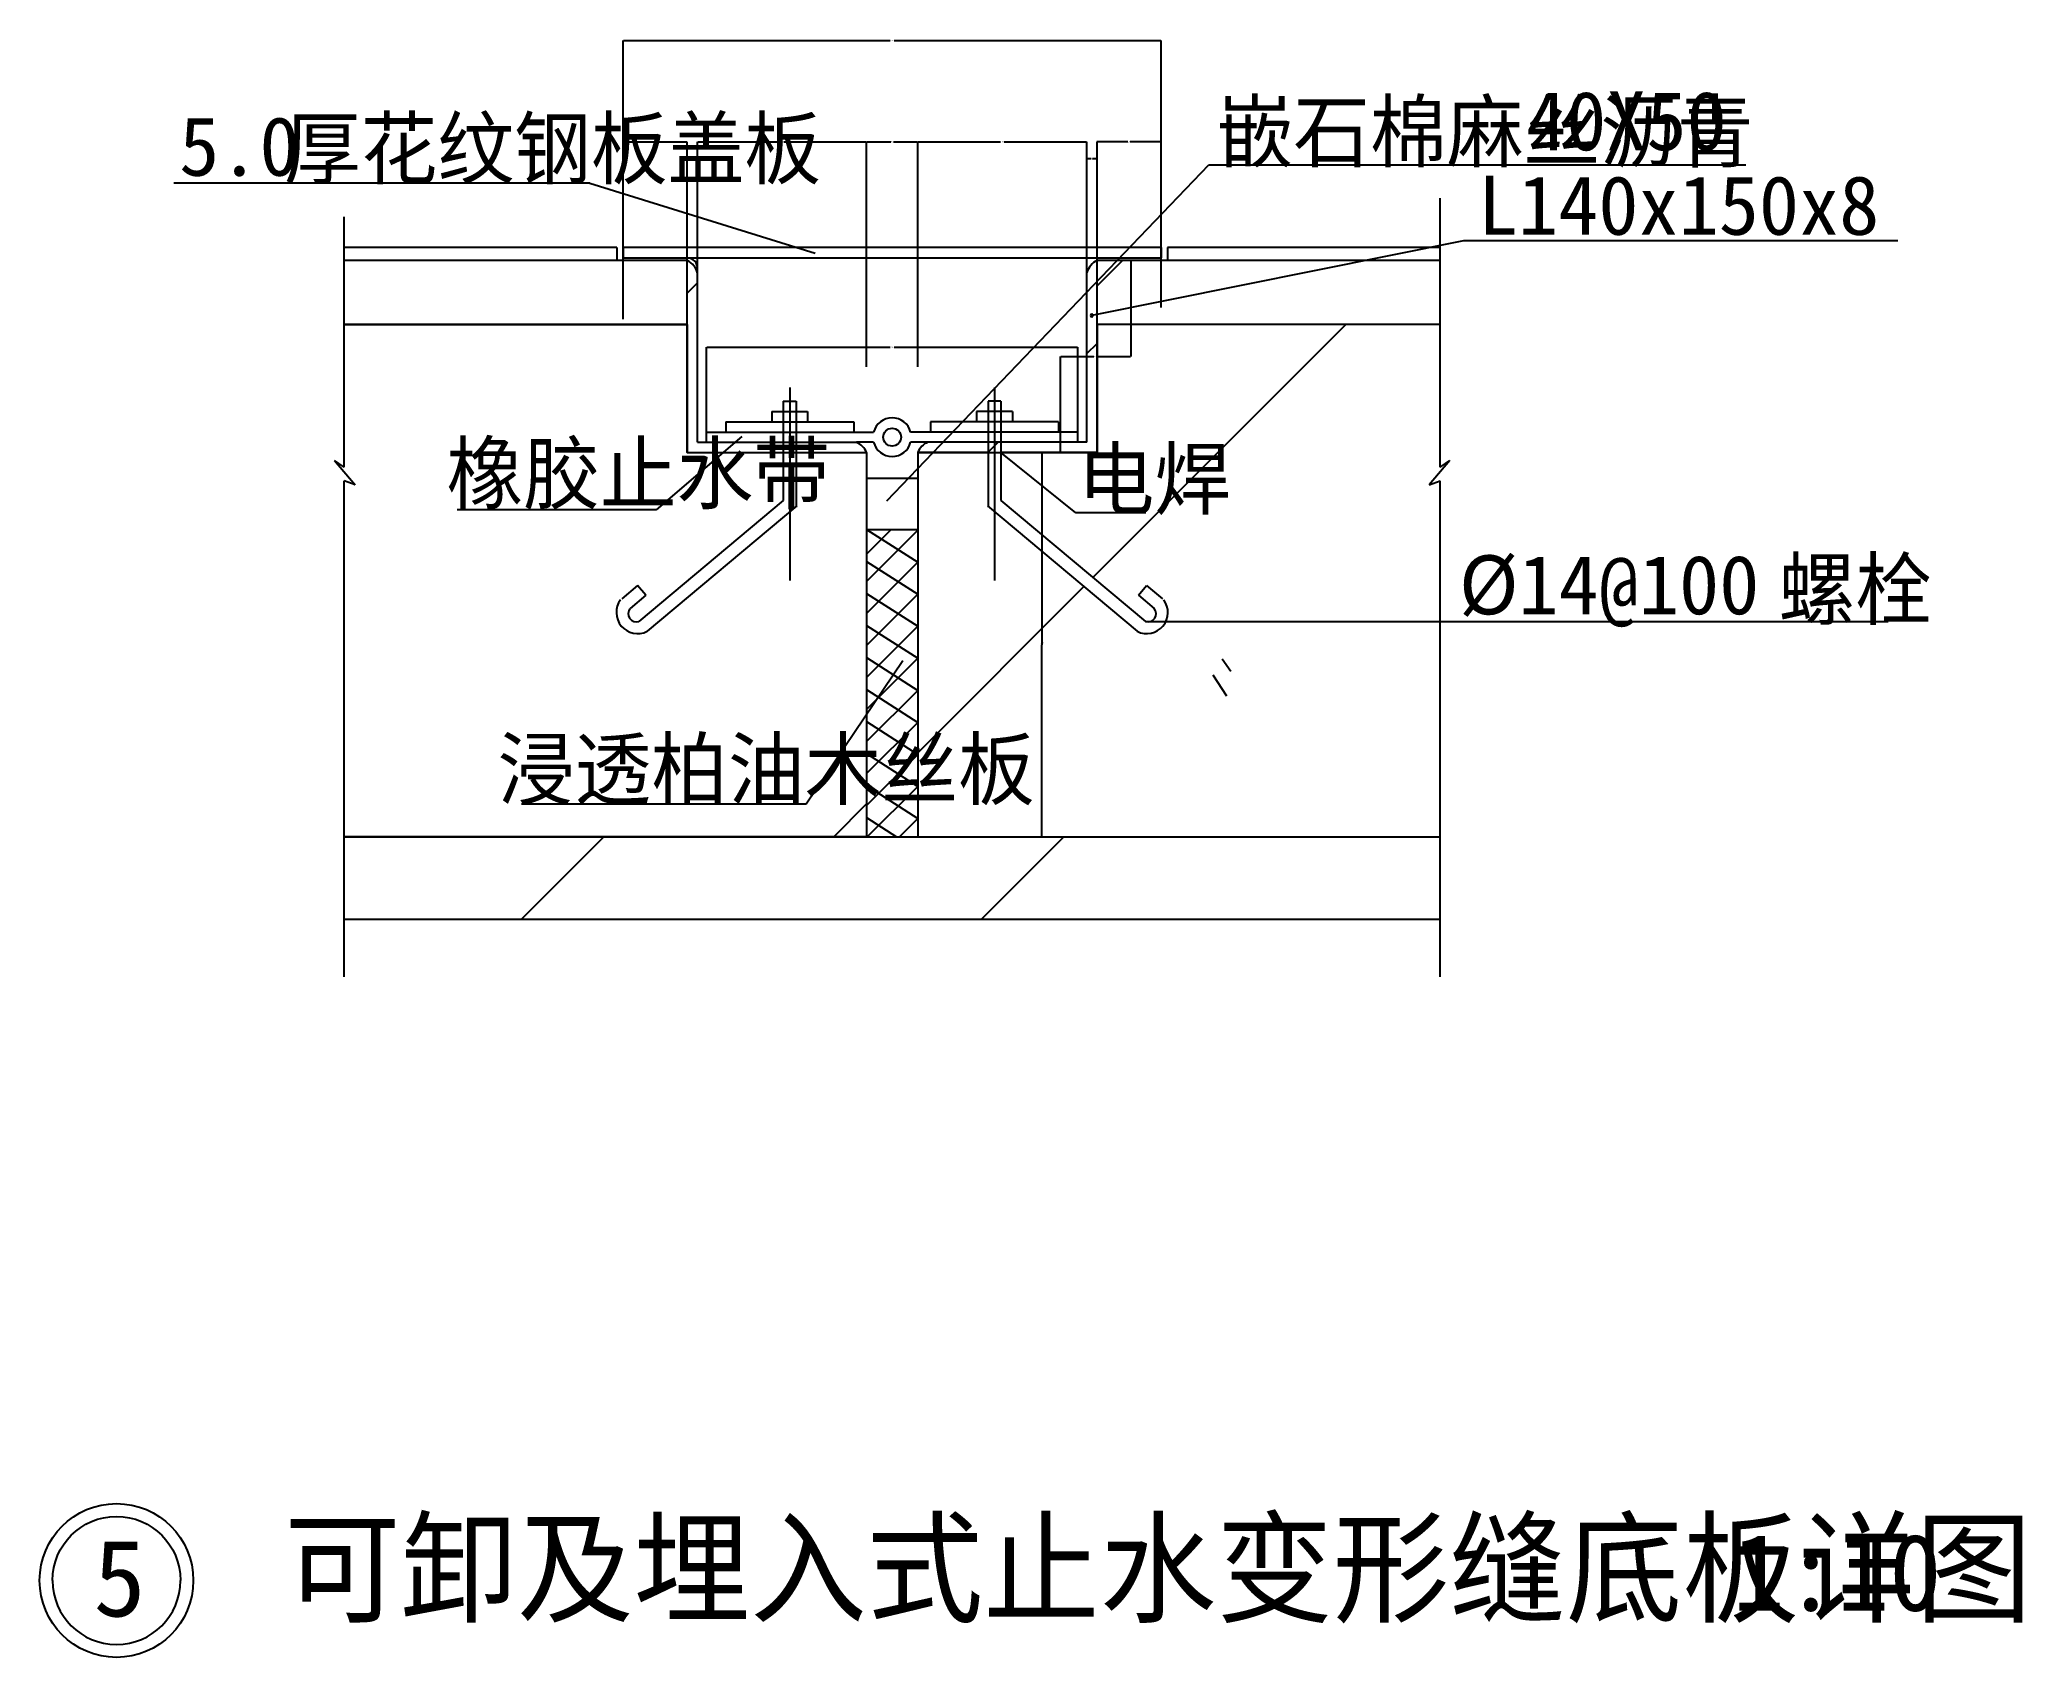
# Model space of a CAD drawing. Header units: metres. Extents: x 3150 to 4699, y 2232 to 3495.
import ezdxf

# ---------------------------------------------------------------- set-up
doc = ezdxf.new("R2010")
doc.units = ezdxf.units.M
for name, color, linetype in [('A-DIM', 3, 'Continuous'), ('DIM', 3, 'Continuous'), ('HATCH', 9, 'Continuous'), ('PUB_DIM', 3, 'Continuous'), ('PUB_TEXT', 7, 'Continuous'), ('SOLID', 8, 'Continuous'), ('TEXT', 7, 'Continuous'), ('WALL', 2, 'Continuous')]:
    doc.layers.add(name, color=color, linetype=linetype)
doc.dimstyles.get("Standard").update_dxf_attribs({"dimtxt": 2.5, "dimasz": 2.5, "dimexe": 1.25, "dimexo": 0.625, "dimtad": 1, "dimcen": 2.5, "dimazin": 3, "dimtfac": 1, "dimtmove": 0, "dimatfit": 3})
pattern_1 = [(45, (0, 0), (-336.76, 336.76), [])]

# ---------------------------------------------------------------- blocks, each defined once
blk = doc.blocks.new('*D1')
for p, q in [((3933.08, 3172.51), (3933.08, 3022.51)), ((3932.83, 3022.51), (3932.58, 3022.51)), ((3933.08, 2872.51), (3933.08, 3022.51)), ((3933.08, 3022.51), (3933.08, 3022.51)), ((3933.33, 3022.51), (3933.58, 3022.51))]:
    blk.add_line(p, q)
at = {"layer": 'Defpoints'}
for p in [(3933.08, 3172.51), (3933.08, 3022.51), (3933.08, 2872.51)]:
    blk.add_point(p, dxfattribs=at)
at = {"layer": 'PUB_TEXT', "insert": (3933.08, 3023.635), "char_height": 1, "attachment_point": 5}
blk.add_mtext('>300', dxfattribs=at)
blk = doc.blocks.new('*D2')
for p, q in [((4002.69, 3322.51), (4002.69, 3247.51)), ((3947.69, 3172.51), (3947.69, 3247.51)), ((3947.94, 3247.51), (3973.69, 3247.51)), ((3976.69, 3247.51), (4002.44, 3247.51))]:
    blk.add_line(p, q)
at = {"layer": 'Defpoints'}
for p in [(4002.69, 3322.51), (3947.69, 3247.51), (3947.69, 3172.51)]:
    blk.add_point(p, dxfattribs=at)
at = {"layer": 'PUB_DIM', "insert": (3975.19, 3247.51), "char_height": 1, "attachment_point": 5}
blk.add_mtext('150', dxfattribs=at)
blk = doc.blocks.new('*D3')
for p, q in [((3971.68, 3401.81), (3967.93, 3401.81)), ((3968.18, 3291.85), (3968.18, 3401.81)), ((3976.43, 3401.81), (3972.68, 3401.81)), ((3976.18, 3283.85), (3976.18, 3401.81))]:
    blk.add_line(p, q)
at = {"layer": 'Defpoints'}
for p in [(3976.18, 3401.81), (3968.18, 3291.85), (3976.18, 3283.85)]:
    blk.add_point(p, dxfattribs=at)
at = {"insert": (3972.18, 3401.81), "char_height": 1, "attachment_point": 5}
blk.add_mtext('8', dxfattribs=at)
blk = doc.blocks.new('*D4')
for p, q in [((4000.18, 3415.05), (3975.93, 3415.05)), ((3976.18, 3285.71), (3976.18, 3415.05)), ((4026.43, 3415.05), (4002.18, 3415.05)), ((4026.18, 3285.71), (4026.18, 3415.05))]:
    blk.add_line(p, q)
at = {"layer": 'Defpoints'}
for p in [(4026.18, 3415.05), (3976.18, 3285.71), (4026.18, 3285.71)]:
    blk.add_point(p, dxfattribs=at)
at = {"insert": (4001.18, 3415.05), "char_height": 1, "attachment_point": 5}
blk.add_mtext('50', dxfattribs=at)
blk = doc.blocks.new('*D5')
for p, q in [((3664.18, 3239.44), (3664.18, 3415.12)), ((3664.43, 3415.12), (3728.68, 3415.12)), ((3731.68, 3415.12), (3795.93, 3415.12)), ((3796.18, 3239.44), (3796.18, 3415.12))]:
    blk.add_line(p, q)
at = {"layer": 'Defpoints'}
for p in [(3664.18, 3415.12), (3664.18, 3239.44), (3796.18, 3239.44)]:
    blk.add_point(p, dxfattribs=at)
at = {"insert": (3730.18, 3415.12), "char_height": 1, "attachment_point": 5}
blk.add_mtext('132', dxfattribs=at)
blk = doc.blocks.new('*D6')
for p, q in [((3606.18, 3276.51), (3606.18, 3415.03)), ((3606.43, 3415.03), (3630.18, 3415.03)), ((3632.18, 3415.03), (3655.93, 3415.03)), ((3656.18, 3276.51), (3656.18, 3415.03))]:
    blk.add_line(p, q)
at = {"layer": 'Defpoints'}
for p in [(3606.18, 3415.03), (3606.18, 3276.51), (3656.18, 3276.51)]:
    blk.add_point(p, dxfattribs=at)
at = {"insert": (3631.18, 3415.03), "char_height": 1, "attachment_point": 5}
blk.add_mtext('50', dxfattribs=at)
blk = doc.blocks.new('*D7')
for p, q in [((3656.18, 3301.01), (3656.18, 3403.43)), ((3656.43, 3403.43), (3659.68, 3403.43)), ((3660.68, 3403.43), (3663.93, 3403.43)), ((3664.18, 3309.01), (3664.18, 3403.43))]:
    blk.add_line(p, q)
at = {"layer": 'Defpoints'}
for p in [(3656.18, 3403.43), (3656.18, 3301.01), (3664.18, 3309.01)]:
    blk.add_point(p, dxfattribs=at)
at = {"insert": (3660.18, 3403.43), "char_height": 1, "attachment_point": 5}
blk.add_mtext('8', dxfattribs=at)
blk = doc.blocks.new('*D8')
for p, q in [((3606.18, 3292.51), (3606.18, 3494.17)), ((3606.43, 3494.17), (3814.68, 3494.17)), ((3817.68, 3494.17), (4025.93, 3494.17)), ((4026.18, 3292.51), (4026.18, 3494.17))]:
    blk.add_line(p, q)
at = {"layer": 'Defpoints'}
for p in [(3606.18, 3494.17), (3606.18, 3292.51), (4026.18, 3292.51)]:
    blk.add_point(p, dxfattribs=at)
at = {"insert": (3816.18, 3494.17), "char_height": 1, "attachment_point": 5}
blk.add_mtext('420', dxfattribs=at)
blk = doc.blocks.new('*D9')
for p, q in [((3796.18, 3239.44), (3796.18, 3415.12)), ((3796.43, 3415.12), (3815.18, 3415.12)), ((3817.18, 3415.12), (3835.93, 3415.12)), ((3836.18, 3239.44), (3836.18, 3415.12))]:
    blk.add_line(p, q)
at = {"layer": 'Defpoints'}
for p in [(3796.18, 3415.12), (3796.18, 3239.44), (3836.18, 3239.44)]:
    blk.add_point(p, dxfattribs=at)
at = {"insert": (3816.18, 3415.12), "char_height": 1, "attachment_point": 5}
blk.add_mtext('40', dxfattribs=at)
blk = doc.blocks.new('*D10')
for p, q in [((3836.18, 3239.44), (3836.18, 3415.12)), ((3836.43, 3415.12), (3900.68, 3415.12)), ((3903.68, 3415.12), (3967.93, 3415.12)), ((3968.18, 3239.44), (3968.18, 3415.12))]:
    blk.add_line(p, q)
at = {"layer": 'Defpoints'}
for p in [(3836.18, 3415.12), (3836.18, 3239.44), (3968.18, 3239.44)]:
    blk.add_point(p, dxfattribs=at)
at = {"insert": (3902.18, 3415.12), "char_height": 1, "attachment_point": 5}
blk.add_mtext('132', dxfattribs=at)
blk = doc.blocks.new('*D11')
for p, q in [((3671.17, 3188.51), (3671.17, 3254.77)), ((3671.42, 3254.77), (3814.675, 3254.77)), ((3817.675, 3254.77), (3960.93, 3254.77)), ((3961.18, 3188.51), (3961.18, 3254.77))]:
    blk.add_line(p, q)
at = {"layer": 'Defpoints'}
for p in [(3671.17, 3254.77), (3671.17, 3188.51), (3961.18, 3188.51)]:
    blk.add_point(p, dxfattribs=at)
at = {"insert": (3816.175, 3254.77), "char_height": 1, "attachment_point": 5}
blk.add_mtext('290', dxfattribs=at)

msp = doc.modelspace()

# ---------------------------------------------------------------- hatches: boundary and pattern name
at = {"layer": 'HATCH'}
h = msp.add_hatch(dxfattribs=at)
h.set_pattern_fill('AN33C', scale=150)
h.set_pattern_definition(pattern_1)
h.paths.add_polyline_path([(3388.19, 3322.51), (3640.41, 3322.51), (3656.18, 3306.06), (3656.18, 3272.51), (3388.19, 3272.51)])
h.paths.add_polyline_path([(3640.41, 3322.51), (3656.18, 3322.51), (3656.18, 3306.06)])
h = msp.add_hatch(dxfattribs=at)
h.set_pattern_fill('AN33C', scale=150)
h.set_pattern_definition(pattern_1)
h.paths.add_polyline_path([(4244.17, 3272.51), (4244.17, 3322.51), (3991.94, 3322.51), (3976.18, 3306.06), (3976.18, 3272.51)])
h.paths.add_polyline_path([(3976.18, 3306.06), (3991.94, 3322.51), (3976.18, 3322.51)])
h = msp.add_hatch(dxfattribs=at)
h.set_pattern_fill('AN31C', scale=200)
h.set_pattern_definition([(45, (0, 0), (-449.01, 449.01), [])])
h.paths.add_polyline_path([(4244.17, 3040.59), (4244.17, 3150.32), (4235.56, 3147.39), (4251.58, 3166.41), (4244.17, 3160.97), (4244.17, 3272.51), (3976.18, 3272.51), (3976.18, 3172.51), (3901.18, 3172.51), (3901.18, 3135.17), (4013.98, 3040.59)])
h.paths.add_polyline_path([(3891.18, 3130.5), (3891.18, 3172.51), (3836.18, 3172.51), (3836.18, 2872.51), (4244.17, 2872.51), (4244.17, 3040.59), (4029.94, 3040.59, -0.42), (4007.55, 3032.93)])
h.paths.add_polyline_path([(3796.18, 3172.51), (3741.18, 3172.51), (3741.18, 3130.5), (3736.18, 3126.31), (3736.18, 3172.51), (3656.18, 3172.51), (3656.18, 3272.51), (3388.19, 3272.51), (3388.19, 3160.97), (3380.78, 3166.41), (3396.79, 3147.39), (3388.19, 3150.32), (3388.19, 2872.51), (3796.18, 2872.51)])
h = msp.add_hatch(dxfattribs=at)
h.set_pattern_fill('AN32C', scale=80)
h.set_pattern_definition([(45, (0, 0), (-179.605, 179.605), [])])
h.paths.add_polyline_path([(4244.17, 2808), (4244.17, 2872.51), (3388.19, 2872.51), (3388.19, 2808)])
at = {"layer": 'SOLID'}
h = msp.add_hatch(dxfattribs=at)
h.set_pattern_fill('ANSI31', scale=80)
h.paths.add_polyline_path([(3656.18, 3172.51), (3796.18, 3172.51, 0.21), (3788.31, 3180.51), (3664.18, 3180.51), (3664.18, 3312.48, 0.23), (3656.18, 3322.51)])
h.paths.add_polyline_path([(3968.18, 3180.51), (3844.17, 3180.51, 0.22), (3836.18, 3172.51), (3976.18, 3172.51), (3976.18, 3322.51, 0.19), (3968.18, 3313.07)])

# ---------------------------------------------------------------- linework, layer by layer
for p, q in [((3601.18, 3332.51), (3388.19, 3332.51)), ((3601.18, 3332.51), (3601.18, 3322.51)), ((4244.17, 3332.51), (4031.18, 3332.51)), ((4031.18, 3332.51), (4031.18, 3322.51)), ((3736.18, 3223.19), (3736.18, 3072.51)), ((3896.18, 3223.19), (3896.18, 3072.51)), ((3731.18, 3212.51), (3731.18, 3135.17)), ((3731.18, 3212.51), (3741.18, 3212.51)), ((3741.18, 3212.51), (3741.18, 3129.85)), ((3891.18, 3212.51), (3891.18, 3129.85)), ((3901.18, 3212.51), (3891.18, 3212.51)), ((3901.18, 3212.51), (3901.18, 3135.17)), ((3388.19, 3160.97), (3380.78, 3166.41)), ((3380.78, 3166.41), (3396.79, 3147.39)), ((4251.58, 3166.41), (4235.56, 3147.39)), ((4244.17, 3160.97), (4251.58, 3166.41)), ((3396.79, 3147.39), (3388.19, 3150.32)), ((4235.56, 3147.39), (4244.17, 3150.32)), ((3731.18, 3135.17), (3618.38, 3040.59)), ((3741.68, 3130.92), (3624.81, 3032.93)), ((3890.68, 3130.92), (4007.55, 3032.93)), ((3901.18, 3135.17), (4013.98, 3040.59)), ((3796.18, 3112.51), (3836.18, 3086.85)), ((3796.18, 3087.51), (3836.18, 3061.85)), ((3617.43, 3068.79), (3605.05, 3058.41)), ((3623.85, 3061.13), (3617.43, 3068.79)), ((4008.5, 3061.13), (4014.93, 3068.79)), ((4014.93, 3068.79), (4027.31, 3058.41)), ((3623.85, 3061.13), (3611.47, 3050.75)), ((3796.18, 3062.51), (3836.18, 3036.85)), ((4008.5, 3061.13), (4020.88, 3050.75)), ((3796.18, 3037.51), (3836.18, 3011.85)), ((3796.18, 3012.51), (3836.18, 2986.85)), ((3796.18, 2987.51), (3836.18, 2961.85)), ((3796.18, 2962.51), (3836.18, 2936.85)), ((3796.18, 2937.51), (3836.18, 2911.85)), ((3796.18, 2912.51), (3836.18, 2886.85)), ((3796.18, 2887.51), (3819.56, 2872.51))]:
    msp.add_line(p, q)
for centre, radius, start, end in [((3656.2, 3316.51), 8, 355.77, 90.16), ((3617.36, 3047.71), 16.55, 143.24, 296.72), ((3616.46, 3046.71), 6.42, 141.05, 287.4), ((4014.99, 3047.71), 16.55, 243.28, 36.76), ((4015.89, 3046.71), 6.42, 252.6, 38.95)]:
    msp.add_arc(centre, radius, start, end)
at = {"layer": 'A-DIM'}
for points in [[(3388.19, 3272.51), (3656.18, 3272.51), (3656.18, 3172.51), (3731.18, 3172.51)], [(4244.17, 3272.51), (3976.18, 3272.51), (3976.18, 3172.51), (3901.18, 3172.51)], [(3741.18, 3172.51), (3796.18, 3172.51), (3796.18, 2872.51), (3388.19, 2872.51)], [(3891.18, 3172.51), (3836.18, 3172.51), (3836.18, 2872.51), (4244.17, 2872.51)]]:
    msp.add_lwpolyline(points, dxfattribs=at)
at = {"layer": 'DIM'}
for p, q in [((3811.99, 3134.76), (4063.44, 3397.1)), ((4063.44, 3397.1), (4482.79, 3397.1)), ((3580.06, 3382.7), (3255.37, 3382.7)), ((3698.73, 3184.99), (3631.83, 3127.89)), ((3959.63, 3125.4), (3901.18, 3172.51)), ((3631.83, 3127.89), (3476.4, 3127.89)), ((4014.25, 3125.4), (3959.63, 3125.4)), ((4013.98, 3040.59), (4594.09, 3040.59)), ((3824.5, 3009.97), (3749.14, 2898.09)), ((3749.14, 2898.09), (3526.74, 2898.09))]:
    msp.add_line(p, q, dxfattribs=at)
at = {"layer": 'HATCH'}
for p, q in [((4244.17, 3160.97), (4244.17, 3371.15)), ((3388.19, 3160.97), (3388.19, 3356.54)), ((3388.19, 2763.27), (3388.19, 3150.32)), ((4244.17, 2763.27), (4244.17, 3150.32))]:
    msp.add_line(p, q, dxfattribs=at)
at = {"layer": 'PUB_DIM'}
for p, q in [((3580.06, 3382.7), (3756.11, 3328.25)), ((4262.34, 3337.8), (3971.99, 3279.5)), ((4601.46, 3337.8), (4262.34, 3337.8))]:
    msp.add_line(p, q, dxfattribs=at)
msp.add_lwpolyline([(3970.99, 3279.5, 1), (3972.99, 3279.5, 1)], format="xyb", close=True, dxfattribs=at)
at = {"layer": 'PUB_TEXT'}
for p, q in [((3836.18, 3111.85), (3796.18, 3071.85)), ((3814.85, 3111.85), (3796.18, 3093.18)), ((3836.18, 3086.85), (3796.18, 3046.85)), ((3836.18, 3061.85), (3796.18, 3021.85)), ((3836.18, 3036.85), (3796.18, 2996.85)), ((3836.18, 3011.85), (3796.18, 2971.85)), ((4080.67, 3001.65), (4073.85, 3011.23)), ((4077.43, 2982.44), (4066.83, 2998.73)), ((3836.18, 2986.85), (3796.18, 2946.85)), ((3836.18, 2961.85), (3796.18, 2921.85)), ((3836.18, 2936.85), (3796.18, 2896.85)), ((3836.18, 2911.85), (3796.18, 2871.85)), ((3836.18, 2886.85), (3821.84, 2872.51)), ((4244.17, 2808), (3388.19, 2808))]:
    msp.add_line(p, q, dxfattribs=at)
for points in [[(3160.46, 2291.95, -1), (3260.46, 2291.95, -1)], [(3160.46, 2291.95, 1), (3260.46, 2291.95, 1)]]:
    msp.add_lwpolyline(points, format="xyb", dxfattribs=at)
msp.add_circle((3210.46, 2291.95), 60, dxfattribs=at)
at = {"layer": 'WALL'}
for p, q in [((3606.18, 3332.51), (3606.18, 3324.51)), ((4026.18, 3332.51), (3606.18, 3332.51)), ((4026.18, 3324.51), (4026.18, 3332.51)), ((4026.18, 3332.51), (4026.18, 3324.51)), ((3656.18, 3322.51), (3388.19, 3322.51)), ((3606.18, 3324.51), (4026.18, 3324.51)), ((3656.18, 3172.51), (3656.18, 3322.51)), ((4244.17, 3322.51), (3976.18, 3322.51)), ((3976.18, 3172.51), (3976.18, 3322.51)), ((3664.18, 3180.51), (3664.18, 3312.48)), ((3968.18, 3180.51), (3968.18, 3313.07)), ((3656.18, 3272.51), (3388.19, 3272.51)), ((4244.17, 3272.51), (3976.18, 3272.51)), ((3686.18, 3196.51), (3786.18, 3196.51)), ((3686.18, 3196.51), (3686.18, 3188.51)), ((3722.18, 3204.51), (3722.18, 3196.51)), ((3722.18, 3204.51), (3750.18, 3204.51)), ((3750.18, 3204.51), (3750.18, 3196.51)), ((3786.18, 3196.51), (3786.18, 3188.51)), ((3946.18, 3196.51), (3846.18, 3196.51)), ((3846.18, 3196.51), (3846.18, 3188.51)), ((3910.18, 3204.51), (3882.18, 3204.51)), ((3882.18, 3204.51), (3882.18, 3196.51)), ((3910.18, 3204.51), (3910.18, 3196.51)), ((3946.18, 3196.51), (3946.18, 3188.51)), ((3664.18, 3180.51), (3788.31, 3180.51)), ((3671.17, 3188.51), (3801.72, 3188.51)), ((3671.17, 3180.51), (3671.17, 3188.51)), ((3801.72, 3180.51), (3788.31, 3180.51)), ((3961.18, 3188.51), (3830.63, 3188.51)), ((3844.17, 3180.51), (3830.63, 3180.51)), ((3968.18, 3180.51), (3844.17, 3180.51)), ((3961.18, 3180.51), (3961.18, 3188.51)), ((3656.18, 3172.51), (3796.18, 3172.51)), ((3796.18, 3172.51), (3796.18, 2872.51)), ((3836.18, 3172.51), (3836.18, 2872.51)), ((3836.18, 3172.51), (3976.18, 3172.51)), ((3796.18, 3152.51), (3836.18, 3152.51)), ((3796.18, 3112.51), (3836.18, 3112.51)), ((3388.19, 2872.51), (4244.17, 2872.51))]:
    msp.add_line(p, q, dxfattribs=at)
msp.add_circle((3816.18, 3184.51), 7, dxfattribs=at)
for centre, radius, start, end in [((3649.61, 3309.06), 14.96, 13.18, 63.96), ((3983.89, 3307.86), 16.56, 117.77, 161.66), ((3816.18, 3184.51), 15, 15.47, 164.53), ((3783.06, 3167.47), 14.06, 20.99, 68.02), ((3816.18, 3184.51), 15, 195.47, 344.53), ((3849.02, 3167.67), 13.73, 110.71, 159.35)]:
    msp.add_arc(centre, radius, start, end, dxfattribs=at)

# ---------------------------------------------------------------- texts
at = {"layer": 'PUB_TEXT'}
msp.add_text('5', height=60, dxfattribs=at).set_placement((3192.45, 2263.89))
at = {"layer": 'TEXT'}
for s, height, p in [('嵌石棉麻丝沥青', 46.08, (4069.54, 3400.1)), ('40X50', 46.08, (4311.17, 3408.43)), ('厚花纹钢板盖板', 46.08, (3341.31, 3386.94)), ('5.0', 46.08, (3259.4, 3388.58)), ('L140x150x8', 46.08, (4273.61, 3342.5)), ('橡胶止水带', 46.08, (3468.12, 3133.27)), ('电焊', 46.08, (3961.04, 3128.92)), ('%%c14@100', 46.08, (4258.77, 3046.24)), ('螺栓', 46.08, (4508.35, 3042.87)), ('浸透柏油木丝板', 46.08, (3508.21, 2902.32)), ('可卸及埋入式止水变形缝底板详图', 70, (3341.32, 2266.54)), ('1:10', 60, (4472.39, 2268.34))]:
    msp.add_text(s, height=height, dxfattribs=at).set_placement(p)

# ---------------------------------------------------------------- dimensions: what is measured, and where the dimension line sits
for base, p1, p2, text, picture, middle in [((3606.18, 3494.17), (3606.18, 3292.51), (4026.18, 3292.51), '420', '*D8', (3816.18, 3494.17)), ((3606.18, 3415.03), (3606.18, 3276.51), (3656.18, 3276.51), '50', '*D6', (3631.18, 3415.03)), ((3664.18, 3415.12), (3664.18, 3239.44), (3796.18, 3239.44), '132', '*D5', (3730.18, 3415.12)), ((3796.18, 3415.12), (3796.18, 3239.44), (3836.18, 3239.44), '40', '*D9', (3816.18, 3415.12)), ((3836.18, 3415.12), (3836.18, 3239.44), (3968.18, 3239.44), '132', '*D10', (3902.18, 3415.12)), ((4026.18, 3415.05), (4026.18, 3285.71), (3976.18, 3285.71), '50', '*D4', (4001.18, 3415.05)), ((3656.18, 3403.43), (3656.18, 3301.01), (3664.18, 3309.01), '8', '*D7', (3660.18, 3403.43)), ((3976.18, 3401.81), (3976.18, 3283.85), (3968.18, 3291.85), '8', '*D3', (3972.18, 3401.81)), ((3671.17, 3254.77), (3671.17, 3188.51), (3961.18, 3188.51), '290', '*D11', (3816.175, 3254.77))]:
    dim = msp.add_linear_dim(base=base, p1=p1, p2=p2, text=text, dimstyle='Standard')
    dim.commit()
    dim.dimension.update_dxf_attribs({"geometry": picture, "text_midpoint": middle})
at = {"layer": 'PUB_DIM'}
dim = msp.add_linear_dim(base=(3947.69, 3247.51), p1=(3947.69, 3172.51), p2=(4002.69, 3322.51), text='150', dimstyle='Standard', dxfattribs=at)
dim.commit()
dim.dimension.update_dxf_attribs({"geometry": '*D2', "text_midpoint": (3975.19, 3247.51)})
at = {"layer": 'PUB_TEXT'}
dim = msp.add_linear_dim(base=(3933.08, 3022.51), p1=(3933.08, 3172.51), p2=(3933.08, 2872.51), text='>300', dimstyle='Standard', dxfattribs=at)
dim.commit()
dim.dimension.update_dxf_attribs({"geometry": '*D1', "text_midpoint": (3933.08, 3023.635)})

doc.saveas('drawing.dxf')
